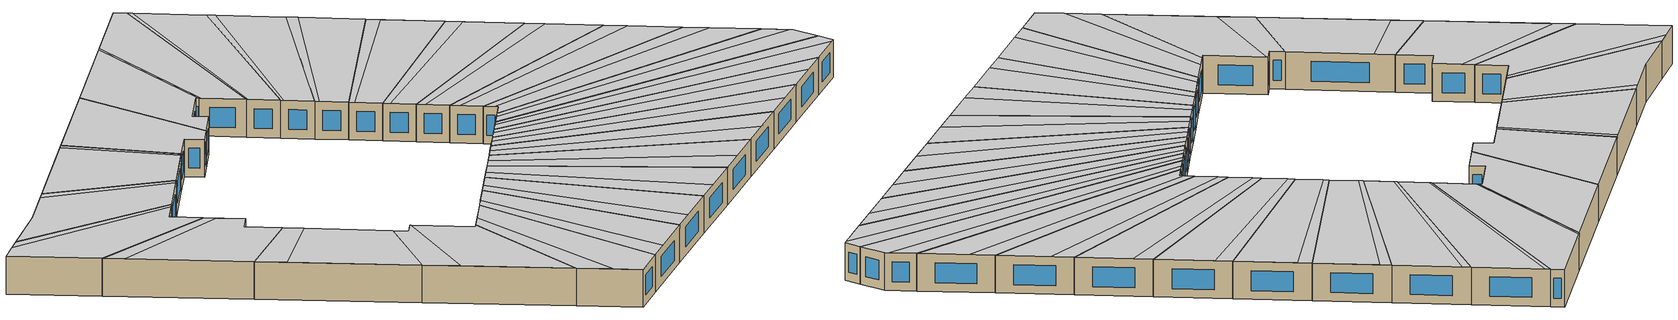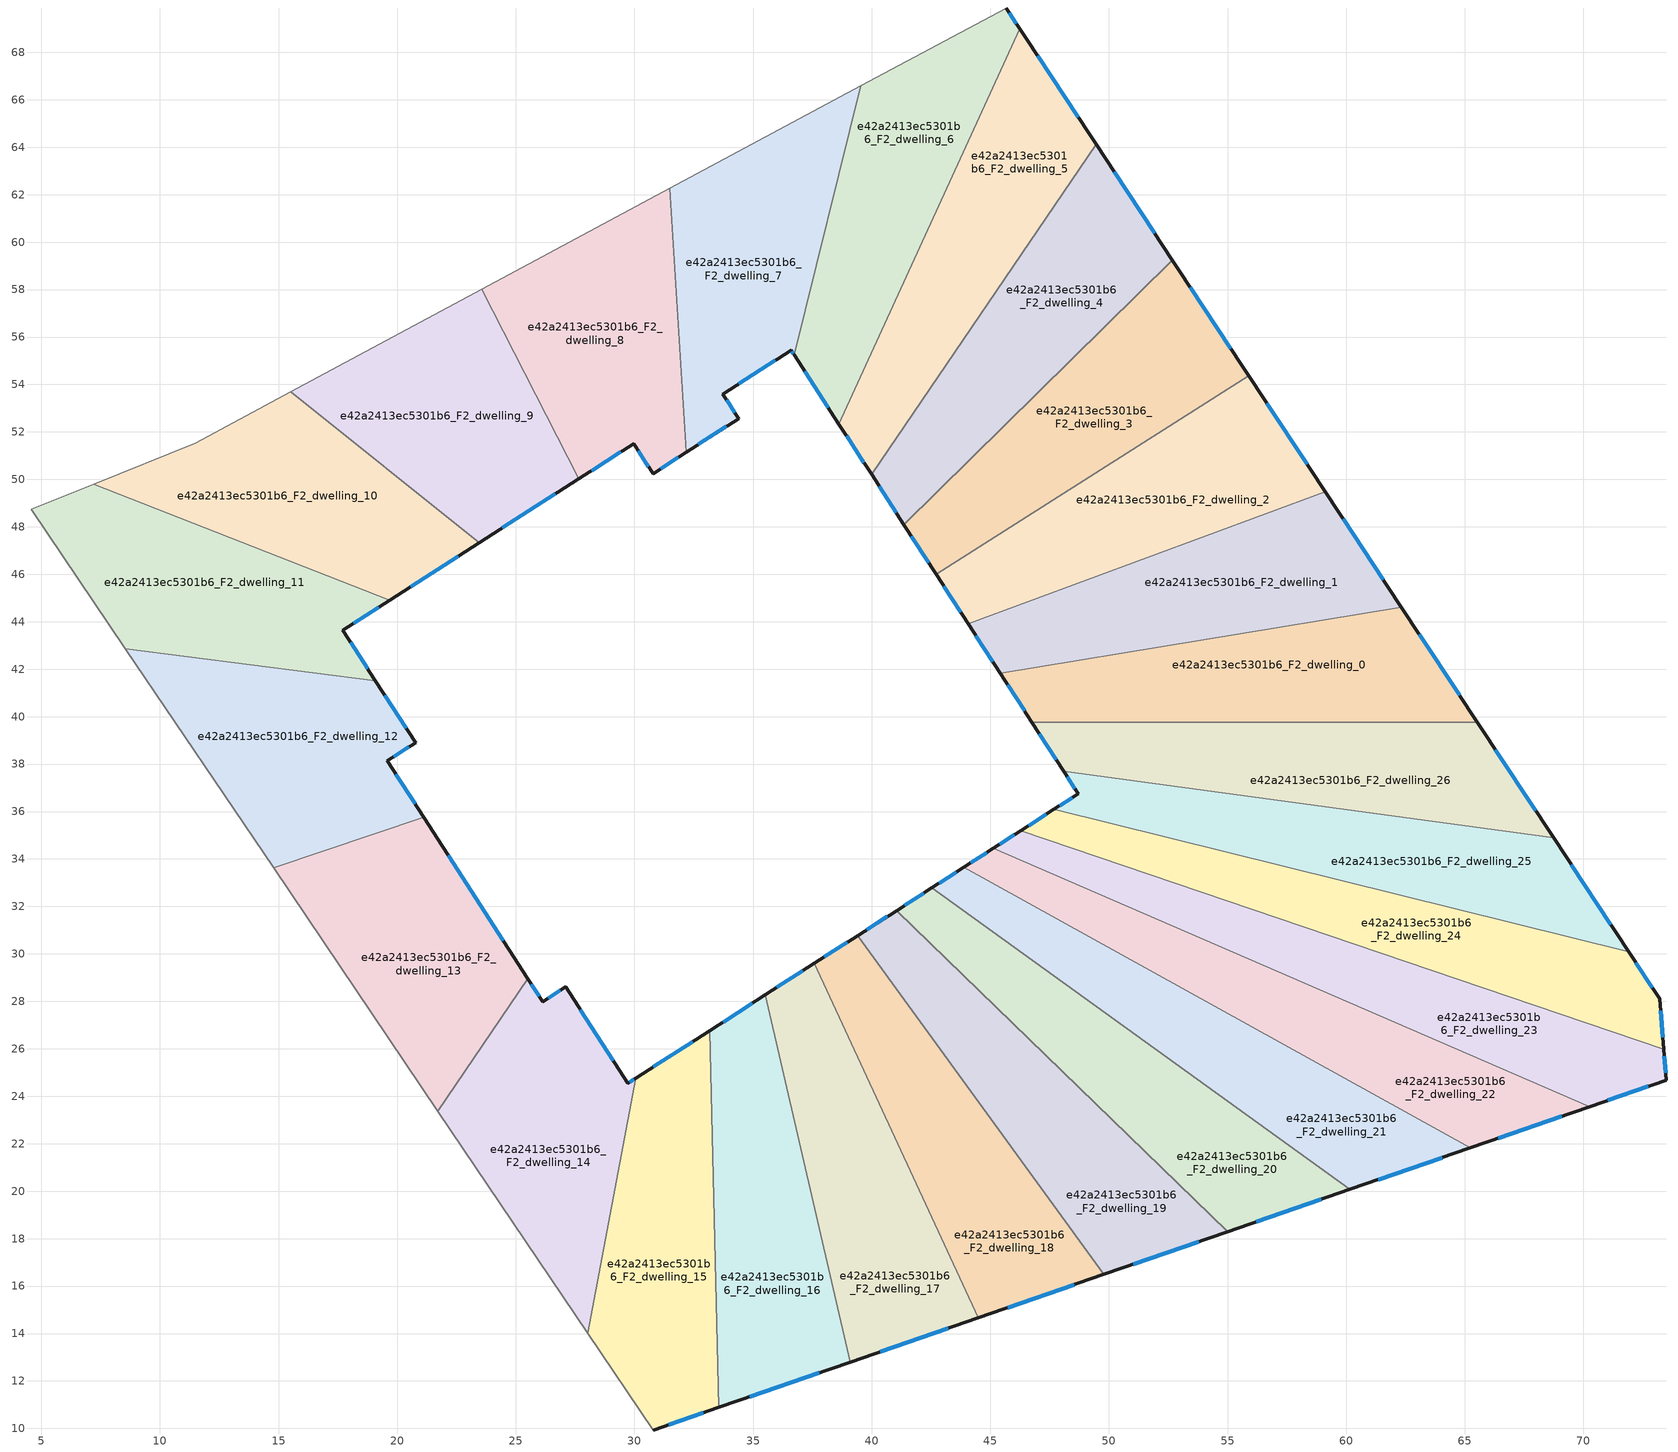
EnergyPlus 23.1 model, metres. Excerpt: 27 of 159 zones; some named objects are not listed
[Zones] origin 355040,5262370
e42a2413ec5301b6_F2_dwelling_0
 floor to e42a2413ec5301b6_F1_dwelling_0 (EU_floor_Construction): 62.32,44.62 65.53,39.75 46.76,39.75 45.41,41.82 z6
 wall outside (EU_wall_Construction): 45.41,41.82 46.76,39.75 / 65.53,39.75 62.32,44.62 z6:9
 wall to e42a2413ec5301b6_F2_dwelling_1 (EU_wall_Construction): 62.32,44.62 45.41,41.82 z6:9
 wall to e42a2413ec5301b6_F2_dwelling_26 (EU_wall_Construction): 46.76,39.75 65.53,39.75 z6:9
 window (EU_Window_Construction): 45.73,41.34 46.44,40.24 / 64.78,40.9 63.07,43.48 z6.7:8.3
 ceiling to e42a2413ec5301b6_F3_dwelling_19 (EU_floor_Construction): 65.53,39.75 63.16,43.34 45.77,41.28 46.76,39.75 z9
 ceiling to e42a2413ec5301b6_F3_dwelling_20 (EU_floor_Construction): 63.16,43.34 62.32,44.62 45.42,41.82 45.77,41.28 z9
e42a2413ec5301b6_F2_dwelling_1
 floor to e42a2413ec5301b6_F1_dwelling_1 (EU_floor_Construction): 59.11,49.49 62.32,44.62 45.41,41.82 44.07,43.91 z6
 wall outside (EU_wall_Construction): 44.07,43.91 45.41,41.82 / 62.32,44.62 59.11,49.49 z6:9
 wall to e42a2413ec5301b6_F2_dwelling_2 (EU_wall_Construction): 59.11,49.49 44.07,43.91 z6:9
 window (EU_Window_Construction): 44.38,43.42 45.1,42.31 / 61.57,45.76 59.86,48.34 z6.7:8.3
 ceiling to e42a2413ec5301b6_F3_dwelling_20 (EU_floor_Construction): 62.32,44.62 59.83,48.4 44.37,43.44 45.42,41.82 z9
 ceiling to e42a2413ec5301b6_F3_dwelling_21 (EU_floor_Construction): 59.83,48.4 59.11,49.49 44.07,43.91 44.37,43.44 z9
e42a2413ec5301b6_F2_dwelling_10
 floor to e42a2413ec5301b6_F1_dwelling_10 (EU_floor_Construction): 23.45,47.32 19.69,44.91 7.2,49.79 11.48,51.52 15.52,53.69 z6
 wall outside (EU_wall_Construction): 19.69,44.91 23.45,47.32 z6:9
 wall to e42a2413ec5301b6_F2_dwelling_11 (EU_wall_Construction): 7.2,49.79 19.69,44.91 z6:9
 wall adiabatic (EU_wall_Construction): 15.52,53.69 11.48,51.52 7.2,49.79 z6:9
 wall to e42a2413ec5301b6_F2_dwelling_9 (EU_wall_Construction): 23.45,47.32 15.52,53.69 z6:9
 window (EU_Window_Construction): 20.57,45.48 22.57,46.76 z6.7:8.3
 ceiling to e42a2413ec5301b6_F3_dwelling_3 (EU_floor_Construction): 23.11,47.11 14.85,53.33 11.48,51.52 7.2,49.79 19.69,44.91 z9
 ceiling to e42a2413ec5301b6_F3_dwelling_2 (EU_floor_Construction): 23.45,47.32 15.52,53.69 14.85,53.33 23.11,47.11 z9
e42a2413ec5301b6_F2_dwelling_11
 floor to e42a2413ec5301b6_F1_dwelling_11 (EU_floor_Construction): 19.69,44.91 17.71,43.64 19.08,41.52 8.54,42.87 4.58,48.74 7.2,49.79 z6
 wall outside (EU_wall_Construction): 19.08,41.52 17.71,43.64 19.69,44.91 z6:9
 wall to e42a2413ec5301b6_F2_dwelling_12 (EU_wall_Construction): 8.54,42.87 19.08,41.52 z6:9
 wall adiabatic (EU_wall_Construction): 7.2,49.79 4.58,48.74 8.54,42.87 z6:9
 window (EU_Window_Construction): 18.18,43.94 19.22,44.61 / 18.76,42.02 18.03,43.14 z6.7:8.3
 ceiling to e42a2413ec5301b6_F3_dwelling_4 (EU_floor_Construction): 19.08,41.52 17.71,43.64 19.28,44.64 6.14,49.37 4.58,48.74 8.54,42.87 z9
 ceiling to e42a2413ec5301b6_F3_dwelling_3 (EU_floor_Construction): 19.69,44.91 7.2,49.79 6.14,49.37 19.28,44.64 z9
e42a2413ec5301b6_F2_dwelling_12
 floor to e42a2413ec5301b6_F1_dwelling_12 (EU_floor_Construction): 19.08,41.52 20.77,38.9 19.58,38.13 21.11,35.77 14.79,33.63 8.54,42.87 z6
 wall outside (EU_wall_Construction): 21.11,35.77 19.58,38.13 20.77,38.9 19.08,41.52 z6:9
 wall to e42a2413ec5301b6_F2_dwelling_13 (EU_wall_Construction): 14.79,33.63 21.11,35.77 z6:9
 wall adiabatic (EU_wall_Construction): 8.54,42.87 14.79,33.63 z6:9
 window (EU_Window_Construction): 20.38,39.52 19.48,40.9 / 19.86,38.31 20.49,38.72 / 20.75,36.32 19.94,37.58 z6.7:8.3
 ceiling to e42a2413ec5301b6_F3_dwelling_5 (EU_floor_Construction): 21.11,35.77 19.58,38.13 20.77,38.9 19.59,40.73 9.48,41.48 14.79,33.63 z9
 ceiling to e42a2413ec5301b6_F3_dwelling_4 (EU_floor_Construction): 19.59,40.73 19.08,41.52 8.54,42.87 9.48,41.48 z9
e42a2413ec5301b6_F2_dwelling_13
 floor to e42a2413ec5301b6_F1_dwelling_13 (EU_floor_Construction): 21.11,35.77 25.51,28.96 21.71,23.38 14.79,33.63 z6
 wall outside (EU_wall_Construction): 25.51,28.96 21.11,35.77 z6:9
 wall to e42a2413ec5301b6_F2_dwelling_14 (EU_wall_Construction): 21.71,23.38 25.51,28.96 z6:9
 wall adiabatic (EU_wall_Construction): 14.79,33.63 21.71,23.38 z6:9
 window (EU_Window_Construction): 24.48,30.56 22.14,34.17 z6.7:8.3
 ceiling to e42a2413ec5301b6_F3_dwelling_6 (EU_floor_Construction): 21.71,23.38 25.51,28.96 21.97,34.44 16.15,31.6 z9
 ceiling to e42a2413ec5301b6_F3_dwelling_5 (EU_floor_Construction): 21.97,34.44 21.11,35.77 14.79,33.63 16.15,31.6 z9
e42a2413ec5301b6_F2_dwelling_14
 floor to e42a2413ec5301b6_F1_dwelling_14 (EU_floor_Construction): 27.1,28.61 29.72,24.55 30.05,24.76 28.03,14.01 21.71,23.38 25.51,28.96 26.14,27.99 z6
 wall outside (EU_wall_Construction): 30.05,24.76 29.72,24.55 27.1,28.61 26.14,27.99 25.51,28.96 z6:9
 wall to e42a2413ec5301b6_F2_dwelling_15 (EU_wall_Construction): 28.03,14.01 30.05,24.76 z6:9
 wall adiabatic (EU_wall_Construction): 21.71,23.38 28.03,14.01 z6:9
 window (EU_Window_Construction): 25.99,28.21 25.66,28.73 / 26.88,28.46 26.37,28.13 / 29.11,25.5 27.72,27.65 / 29.98,24.71 29.8,24.6 z6.7:8.3
 ceiling to e42a2413ec5301b6_F3_dwelling_7 (EU_floor_Construction): 28.03,14.01 30.05,24.76 29.72,24.55 27.16,28.52 23.32,20.99 z9
 ceiling to e42a2413ec5301b6_F3_dwelling_6 (EU_floor_Construction): 23.32,20.99 27.16,28.52 27.1,28.61 26.14,27.99 25.51,28.96 21.71,23.38 z9
e42a2413ec5301b6_F2_dwelling_15
 floor to e42a2413ec5301b6_F1_dwelling_15 (EU_floor_Construction): 33.18,26.77 33.56,10.89 30.79,9.93 28.03,14.01 30.05,24.76 z6
 wall outside (EU_wall_Construction): 33.18,26.77 30.05,24.76 / 30.79,9.93 33.56,10.89 z6:9
 wall to e42a2413ec5301b6_F2_dwelling_16 (EU_wall_Construction): 33.56,10.89 33.18,26.77 z6:9
 wall adiabatic (EU_wall_Construction): 28.03,14.01 30.79,9.93 z6:9
 window (EU_Window_Construction): 32.45,26.3 30.79,25.23 / 31.44,10.16 32.91,10.67 z6.7:8.3
 ceiling to e42a2413ec5301b6_F3_dwelling_8 (EU_floor_Construction): 33.56,10.89 33.18,26.77 31.2,25.5 29.58,11.72 30.79,9.93 z9
 ceiling to e42a2413ec5301b6_F3_dwelling_7 (EU_floor_Construction): 29.58,11.72 31.2,25.5 30.05,24.76 28.03,14.01 z9
e42a2413ec5301b6_F2_dwelling_16
 floor to e42a2413ec5301b6_F1_dwelling_16 (EU_floor_Construction): 35.52,28.27 39.09,12.8 33.56,10.89 33.18,26.77 z6
 wall outside (EU_wall_Construction): 35.52,28.27 33.18,26.77 / 33.56,10.89 39.09,12.8 z6:9
 wall to e42a2413ec5301b6_F2_dwelling_17 (EU_wall_Construction): 39.09,12.8 35.52,28.27 z6:9
 window (EU_Window_Construction): 34.97,27.92 33.73,27.12 / 34.86,11.34 37.79,12.35 z6.7:8.3
 ceiling to e42a2413ec5301b6_F3_dwelling_9 (EU_floor_Construction): 39.09,12.8 35.52,28.27 33.95,27.27 35.31,11.5 z9
 ceiling to e42a2413ec5301b6_F3_dwelling_8 (EU_floor_Construction): 35.31,11.5 33.95,27.27 33.18,26.77 33.56,10.89 z9
e42a2413ec5301b6_F2_dwelling_17
 floor to e42a2413ec5301b6_F1_dwelling_17 (EU_floor_Construction): 37.58,29.6 44.49,14.67 39.09,12.8 35.52,28.27 z6
 wall outside (EU_wall_Construction): 37.58,29.6 35.52,28.27 / 39.09,12.8 44.49,14.67 z6:9
 wall to e42a2413ec5301b6_F2_dwelling_18 (EU_wall_Construction): 44.49,14.67 37.58,29.6 z6:9
 window (EU_Window_Construction): 37.09,29.29 36,28.58 / 40.36,13.24 43.22,14.23 z6.7:8.3
 ceiling to e42a2413ec5301b6_F3_dwelling_10 (EU_floor_Construction): 44.49,14.67 37.58,29.6 36.28,28.76 41.01,13.46 z9
 ceiling to e42a2413ec5301b6_F3_dwelling_9 (EU_floor_Construction): 41.01,13.46 36.28,28.76 35.52,28.27 39.09,12.8 z9
e42a2413ec5301b6_F2_dwelling_18
 floor to e42a2413ec5301b6_F1_dwelling_18 (EU_floor_Construction): 39.41,30.77 49.79,16.5 44.49,14.67 37.58,29.6 z6
 wall outside (EU_wall_Construction): 39.41,30.77 37.58,29.6 / 44.49,14.67 49.79,16.5 z6:9
 wall to e42a2413ec5301b6_F2_dwelling_19 (EU_wall_Construction): 49.79,16.5 39.41,30.77 z6:9
 window (EU_Window_Construction): 38.98,30.5 38.01,29.87 / 45.73,15.09 48.54,16.07 z6.7:8.3
 ceiling to e42a2413ec5301b6_F3_dwelling_11 (EU_floor_Construction): 49.79,16.5 39.41,30.77 38.32,30.07 46.58,15.39 z9
 ceiling to e42a2413ec5301b6_F3_dwelling_10 (EU_floor_Construction): 46.58,15.39 38.32,30.07 37.58,29.6 44.49,14.67 z9
e42a2413ec5301b6_F2_dwelling_19
 floor to e42a2413ec5301b6_F1_dwelling_19 (EU_floor_Construction): 55,18.3 49.79,16.5 39.41,30.77 41.05,31.83 z6
 wall outside (EU_wall_Construction): 41.05,31.83 39.41,30.77 / 49.79,16.5 55,18.3 z6:9
 wall to e42a2413ec5301b6_F2_dwelling_20 (EU_wall_Construction): 55,18.3 41.05,31.83 z6:9
 window (EU_Window_Construction): 40.66,31.58 39.79,31.02 / 51.01,16.92 53.78,17.87 z6.7:8.3
 ceiling to e42a2413ec5301b6_F3_dwelling_12 (EU_floor_Construction): 55,18.3 41.05,31.83 40.14,31.24 52.04,17.27 z9
 ceiling to e42a2413ec5301b6_F3_dwelling_11 (EU_floor_Construction): 52.04,17.27 40.14,31.24 39.41,30.77 49.79,16.5 z9
e42a2413ec5301b6_F2_dwelling_2
 floor to e42a2413ec5301b6_F1_dwelling_2 (EU_floor_Construction): 55.9,54.36 59.11,49.49 44.07,43.91 42.72,46 z6
 wall outside (EU_wall_Construction): 42.72,46 44.07,43.91 / 59.11,49.49 55.9,54.36 z6:9
 wall to e42a2413ec5301b6_F2_dwelling_3 (EU_wall_Construction): 55.9,54.36 42.72,46 z6:9
 window (EU_Window_Construction): 43.03,45.5 43.75,44.4 / 58.36,50.63 56.65,53.21 z6.7:8.3
 ceiling to e42a2413ec5301b6_F3_dwelling_21 (EU_floor_Construction): 59.11,49.49 56.49,53.46 42.97,45.61 44.07,43.91 z9
 ceiling to e42a2413ec5301b6_F3_dwelling_22 (EU_floor_Construction): 56.49,53.46 55.89,54.36 42.72,46 42.97,45.61 z9
e42a2413ec5301b6_F2_dwelling_20
 floor to e42a2413ec5301b6_F1_dwelling_20 (EU_floor_Construction): 60.15,20.07 55,18.3 41.05,31.83 42.54,32.78 z6
 wall outside (EU_wall_Construction): 42.54,32.78 41.05,31.83 / 55,18.3 60.15,20.07 z6:9
 wall to e42a2413ec5301b6_F2_dwelling_21 (EU_wall_Construction): 60.15,20.07 42.54,32.78 z6:9
 window (EU_Window_Construction): 42.19,32.56 41.4,32.05 / 56.21,18.71 58.94,19.65 z6.7:8.3
 ceiling to e42a2413ec5301b6_F3_dwelling_13 (EU_floor_Construction): 60.15,20.07 42.54,32.78 41.76,32.29 57.42,19.13 z9
 ceiling to e42a2413ec5301b6_F3_dwelling_12 (EU_floor_Construction): 57.42,19.13 41.76,32.29 41.05,31.83 55,18.3 z9
e42a2413ec5301b6_F2_dwelling_21
 floor to e42a2413ec5301b6_F1_dwelling_21 (EU_floor_Construction): 65.23,21.83 60.15,20.07 42.54,32.78 43.89,33.65 z6
 wall outside (EU_wall_Construction): 43.89,33.65 42.54,32.78 / 60.15,20.07 65.23,21.83 z6:9
 wall to e42a2413ec5301b6_F2_dwelling_22 (EU_wall_Construction): 65.23,21.83 43.89,33.65 z6:9
 window (EU_Window_Construction): 43.57,33.45 42.85,32.99 / 61.34,20.48 64.04,21.41 z6.7:8.3
 ceiling to e42a2413ec5301b6_F3_dwelling_13 (EU_floor_Construction): 62.73,20.96 43.24,33.23 42.54,32.78 60.15,20.07 z9
 ceiling to e42a2413ec5301b6_F3_dwelling_14 (EU_floor_Construction): 65.23,21.83 43.89,33.65 43.24,33.23 62.73,20.96 z9
e42a2413ec5301b6_F2_dwelling_22
 floor to e42a2413ec5301b6_F1_dwelling_22 (EU_floor_Construction): 70.26,23.57 65.23,21.83 43.89,33.65 45.13,34.45 z6
 wall outside (EU_wall_Construction): 45.13,34.45 43.89,33.65 / 65.23,21.83 70.26,23.57 z6:9
 wall to e42a2413ec5301b6_F2_dwelling_23 (EU_wall_Construction): 70.26,23.57 45.13,34.45 z6:9
 window (EU_Window_Construction): 44.84,34.26 44.18,33.84 / 66.41,22.24 69.08,23.16 z6.7:8.3
 ceiling to e42a2413ec5301b6_F3_dwelling_14 (EU_floor_Construction): 67.98,22.78 44.58,34.09 43.89,33.65 65.23,21.83 z9
 ceiling to e42a2413ec5301b6_F3_dwelling_15 (EU_floor_Construction): 70.26,23.57 45.13,34.45 44.58,34.09 67.98,22.78 z9
e42a2413ec5301b6_F2_dwelling_23
 floor to e42a2413ec5301b6_F1_dwelling_23 (EU_floor_Construction): 73.38,25.99 73.48,24.68 70.26,23.57 45.13,34.45 46.29,35.2 z6
 wall outside (EU_wall_Construction): 46.29,35.2 45.13,34.45 / 70.26,23.57 73.48,24.68 73.38,25.99 z6:9
 wall to e42a2413ec5301b6_F2_dwelling_24 (EU_wall_Construction): 73.38,25.99 46.29,35.2 z6:9
 window (EU_Window_Construction): 46.02,35.02 45.4,34.62 / 73.46,24.99 73.4,25.68 / 71.02,23.83 72.73,24.42 z6.7:8.3
 ceiling to e42a2413ec5301b6_F3_dwelling_15 (EU_floor_Construction): 73.18,24.57 45.81,34.88 45.13,34.45 70.26,23.57 z9
 ceiling to e42a2413ec5301b6_F3_dwelling_16 (EU_floor_Construction): 73.48,24.68 73.38,25.99 46.29,35.19 45.81,34.88 73.18,24.57 z9
e42a2413ec5301b6_F2_dwelling_24
 floor to e42a2413ec5301b6_F1_dwelling_24 (EU_floor_Construction): 71.9,30.09 73.21,28.11 73.38,25.99 46.29,35.2 47.68,36.09 z6
 wall outside (EU_wall_Construction): 47.68,36.09 46.29,35.2 / 73.38,25.99 73.21,28.11 71.9,30.09 z6:9
 wall to e42a2413ec5301b6_F2_dwelling_25 (EU_wall_Construction): 71.9,30.09 47.68,36.09 z6:9
 window (EU_Window_Construction): 47.36,35.88 46.62,35.4 / 72.9,28.58 72.21,29.63 / 73.34,26.49 73.25,27.61 z6.7:8.3
 ceiling to e42a2413ec5301b6_F3_dwelling_16 (EU_floor_Construction): 73.38,25.99 73.21,28.11 73.05,28.36 47.1,35.72 46.29,35.19 z9
 ceiling to e42a2413ec5301b6_F3_dwelling_17 (EU_floor_Construction): 73.05,28.36 71.9,30.1 47.68,36.09 47.1,35.72 z9
e42a2413ec5301b6_F2_dwelling_25
 floor to e42a2413ec5301b6_F1_dwelling_25 (EU_floor_Construction): 68.74,34.89 71.9,30.09 47.68,36.09 48.7,36.74 48.09,37.69 z6
 wall outside (EU_wall_Construction): 48.09,37.69 48.7,36.74 47.68,36.09 / 71.9,30.09 68.74,34.89 z6:9
 wall to e42a2413ec5301b6_F2_dwelling_26 (EU_wall_Construction): 68.74,34.89 48.09,37.69 z6:9
 window (EU_Window_Construction): 48.46,36.59 47.92,36.24 / 48.23,37.47 48.56,36.97 / 71.16,31.22 69.48,33.77 z6.7:8.3
 ceiling to e42a2413ec5301b6_F3_dwelling_17 (EU_floor_Construction): 71.9,30.1 69.82,33.25 48.54,36.99 48.7,36.74 47.68,36.09 z9
 ceiling adiabatic (EU_roof_Construction): 69.82,33.25 68.74,34.89 48.09,37.69 48.54,36.99 z9
e42a2413ec5301b6_F2_dwelling_26
 floor to e42a2413ec5301b6_F1_dwelling_26 (EU_floor_Construction): 65.53,39.75 68.74,34.89 48.09,37.69 46.76,39.75 z6
 wall outside (EU_wall_Construction): 46.76,39.75 48.09,37.69 / 68.74,34.89 65.53,39.75 z6:9
 window (EU_Window_Construction): 47.07,39.27 47.77,38.18 / 67.98,36.03 66.28,38.61 z6.7:8.3
 ceiling adiabatic (EU_roof_Construction): 68.74,34.89 66.49,38.29 47.16,39.13 48.09,37.69 z9
 ceiling to e42a2413ec5301b6_F3_dwelling_19 (EU_floor_Construction): 66.49,38.29 65.53,39.75 46.76,39.75 47.16,39.13 z9
e42a2413ec5301b6_F2_dwelling_3
 floor to e42a2413ec5301b6_F1_dwelling_3 (EU_floor_Construction): 52.68,59.24 55.9,54.36 42.72,46 41.36,48.1 z6
 wall outside (EU_wall_Construction): 41.36,48.1 42.72,46 / 55.9,54.36 52.68,59.24 z6:9
 wall to e42a2413ec5301b6_F2_dwelling_4 (EU_wall_Construction): 52.68,59.24 41.36,48.1 z6:9
 window (EU_Window_Construction): 41.68,47.6 42.4,46.49 / 55.14,55.5 53.43,58.09 z6.7:8.3
 ceiling to e42a2413ec5301b6_F3_dwelling_22 (EU_floor_Construction): 55.89,54.36 53.15,58.52 41.56,47.79 42.72,46 z9
 ceiling to e42a2413ec5301b6_F3_dwelling_23 (EU_floor_Construction): 53.15,58.52 52.68,59.24 41.36,48.1 41.56,47.79 z9
e42a2413ec5301b6_F2_dwelling_4
 floor to e42a2413ec5301b6_F1_dwelling_4 (EU_floor_Construction): 49.46,64.12 52.68,59.24 41.36,48.1 39.99,50.21 z6
 wall outside (EU_wall_Construction): 39.99,50.21 41.36,48.1 / 52.68,59.24 49.46,64.12 z6:9
 wall to e42a2413ec5301b6_F2_dwelling_5 (EU_wall_Construction): 49.46,64.12 39.99,50.21 z6:9
 window (EU_Window_Construction): 40.31,49.71 41.04,48.59 / 51.92,60.38 50.21,62.97 z6.7:8.3
 ceiling to e42a2413ec5301b6_F3_dwelling_23 (EU_floor_Construction): 52.68,59.24 49.81,63.59 40.14,49.98 41.36,48.1 z9
 ceiling to e42a2413ec5301b6_F3_dwelling_24 (EU_floor_Construction): 40.14,49.98 49.81,63.59 49.46,64.12 39.99,50.21 z9
e42a2413ec5301b6_F2_dwelling_5
 floor to e42a2413ec5301b6_F1_dwelling_5 (EU_floor_Construction): 46.23,69 49.46,64.12 39.99,50.21 38.62,52.33 z6
 wall outside (EU_wall_Construction): 38.62,52.33 39.99,50.21 / 49.46,64.12 46.23,69 z6:9
 wall to e42a2413ec5301b6_F2_dwelling_6 (EU_wall_Construction): 46.23,69 38.62,52.33 z6:9
 window (EU_Window_Construction): 38.94,51.83 39.67,50.71 / 48.7,65.26 46.99,67.85 z6.7:8.3
 ceiling to e42a2413ec5301b6_F3_dwelling_24 (EU_floor_Construction): 39.99,50.21 49.46,64.12 46.46,68.66 38.72,52.18 z9
 ceiling to e42a2413ec5301b6_F3_dwelling_25 (EU_floor_Construction): 38.72,52.18 46.46,68.66 46.23,69 38.62,52.33 z9
e42a2413ec5301b6_F2_dwelling_6
 floor to e42a2413ec5301b6_F1_dwelling_6 (EU_floor_Construction): 45.66,69.87 46.23,69 38.62,52.33 36.73,55.25 39.54,66.58 z6
 wall outside (EU_wall_Construction): 36.73,55.25 38.62,52.33 / 46.23,69 45.66,69.87 z6:9
 wall to e42a2413ec5301b6_F2_dwelling_7 (EU_wall_Construction): 39.54,66.58 36.73,55.25 z6:9
 wall adiabatic (EU_wall_Construction): 45.66,69.87 39.54,66.58 z6:9
 window (EU_Window_Construction): 37.17,54.57 38.18,53.02 / 46.1,69.2 45.8,69.66 z6.7:8.3
 ceiling to e42a2413ec5301b6_F3_dwelling_25 (EU_floor_Construction): 38.62,52.33 46.23,69 45.66,69.87 39.8,66.72 36.82,55.11 z9
 ceiling to e42a2413ec5301b6_F3_dwelling_0 (EU_floor_Construction): 36.82,55.11 39.8,66.72 39.54,66.58 36.73,55.25 z9
e42a2413ec5301b6_F2_dwelling_7
 floor to e42a2413ec5301b6_F1_dwelling_7 (EU_floor_Construction): 39.54,66.58 36.73,55.25 36.6,55.45 33.72,53.59 34.39,52.57 32.17,51.14 31.49,62.26 z6
 wall outside (EU_wall_Construction): 32.17,51.14 34.39,52.57 33.72,53.59 36.6,55.45 36.73,55.25 z6:9
 wall to e42a2413ec5301b6_F2_dwelling_8 (EU_wall_Construction): 31.49,62.26 32.17,51.14 z6:9
 wall adiabatic (EU_wall_Construction): 39.54,66.58 31.49,62.26 z6:9
 window (EU_Window_Construction): 36.63,55.4 36.7,55.3 / 34.4,54.03 35.93,55.01 / 34.23,52.81 33.88,53.35 / 32.7,51.47 33.87,52.23 z6.7:8.3
 ceiling to e42a2413ec5301b6_F3_dwelling_0 (EU_floor_Construction): 36.73,55.25 39.54,66.58 31.49,62.26 32.17,51.14 34.39,52.57 33.72,53.59 36.6,55.45 z9
e42a2413ec5301b6_F2_dwelling_8
 floor to e42a2413ec5301b6_F1_dwelling_8 (EU_floor_Construction): 31.49,62.26 32.17,51.14 30.78,50.24 29.96,51.51 27.65,50.02 23.57,58.01 z6
 wall outside (EU_wall_Construction): 27.65,50.02 29.96,51.51 30.78,50.24 32.17,51.14 z6:9
 wall to e42a2413ec5301b6_F2_dwelling_9 (EU_wall_Construction): 23.57,58.01 27.65,50.02 z6:9
 wall adiabatic (EU_wall_Construction): 31.49,62.26 23.57,58.01 z6:9
 window (EU_Window_Construction): 31.11,50.45 31.85,50.93 / 30.16,51.21 30.59,50.54 / 28.19,50.37 29.42,51.16 z6.7:8.3
 ceiling to e42a2413ec5301b6_F3_dwelling_1 (EU_floor_Construction): 32.15,51.12 31.44,62.23 23.57,58.01 27.64,50.02 29.96,51.51 30.78,50.24 z9
 ceiling to e42a2413ec5301b6_F3_dwelling_0 (EU_floor_Construction): 32.17,51.14 31.49,62.26 31.44,62.23 32.15,51.12 z9
e42a2413ec5301b6_F2_dwelling_9
 floor to e42a2413ec5301b6_F1_dwelling_9 (EU_floor_Construction): 23.57,58.01 27.65,50.02 23.45,47.32 15.52,53.69 z6
 wall outside (EU_wall_Construction): 23.45,47.32 27.65,50.02 z6:9
 wall adiabatic (EU_wall_Construction): 23.57,58.01 15.52,53.69 z6:9
 window (EU_Window_Construction): 24.43,47.96 26.66,49.39 z6.7:8.3
 ceiling to e42a2413ec5301b6_F3_dwelling_2 (EU_floor_Construction): 27.45,49.89 23.2,57.81 15.52,53.69 23.45,47.32 z9
 ceiling to e42a2413ec5301b6_F3_dwelling_1 (EU_floor_Construction): 27.64,50.02 23.57,58.01 23.2,57.81 27.45,49.89 z9
[Building]
EU S2 Campaign: North Axis=0; Terrain=City; Solar Distribution=FullExterior
[Site:Location]
Budapest.Ferenc.Liszt.Intl.AP: Latitude=47.437; Longitude=19.256; Time Zone=1; Elevation=185
[SizingPeriod:WeatherFileDays]
AnnualSizingPeriod: Begin Month=1; Begin Day of Month=1; End Month=12; End Day of Month=31; Day of Week for Start Day=Monday; Use Weather File Daylight Saving Period=No; Use Weather File Rain and Snow Indicators=No
[MATERIAL]
EU_InternalMass_Material: Roughness=MediumRough; Thickness=0.1; Conductivity=1; Density=1800; Specific Heat=900; Thermal Absorptance=0.9; Solar Absorptance=0.7; Visible Absorptance=0.7
[MATERIAL:NOMASS] Roughness=MediumRough; Thermal Absorptance=0.9; Solar Absorptance=0.7; Visible Absorptance=0.7
Name | Thermal Resistance
EU_wall_NoMass | 0.832559
EU_roof_NoMass | 1.39638
EU_floor_NoMass | 0.872794
[WINDOWMATERIAL:SIMPLEGLAZINGSYSTEM]
EU_Window_SimpleGlazing: UFactor=2.79869; Solar Heat Gain Coefficient=0.75; Visible Transmittance=0.75
[CONSTRUCTION]
EU_wall_Construction: EU_wall_NoMass
EU_roof_Construction: EU_roof_NoMass
EU_floor_Construction: EU_floor_NoMass
EU_Window_Construction: EU_Window_SimpleGlazing
EU_InternalMass_Construction: EU_InternalMass_Material
[ZONE] Type=1; Multiplier=1; Ceiling Height=autocalculate; Floor Area=autocalculate; Part of Total Floor Area=Yes
Name | Volume
e42a2413ec5301b6_F2_dwelling_0 | 195.145
e42a2413ec5301b6_F2_dwelling_1 | 195.135
e42a2413ec5301b6_F2_dwelling_10; e42a2413ec5301b6_F2_dwelling_14 | 195.14
e42a2413ec5301b6_F2_dwelling_11 | 195.143
e42a2413ec5301b6_F2_dwelling_12 | 195.129
e42a2413ec5301b6_F2_dwelling_13 | 195.154
e42a2413ec5301b6_F2_dwelling_15 | 195.146
e42a2413ec5301b6_F2_dwelling_16 | 195.093
e42a2413ec5301b6_F2_dwelling_17 | 195.149
e42a2413ec5301b6_F2_dwelling_18 | 195.151
e42a2413ec5301b6_F2_dwelling_19 | 195.108
e42a2413ec5301b6_F2_dwelling_2 | 195.16
e42a2413ec5301b6_F2_dwelling_20 | 195.13
e42a2413ec5301b6_F2_dwelling_21 | 195.134
e42a2413ec5301b6_F2_dwelling_22 | 195.142
e42a2413ec5301b6_F2_dwelling_23 | 195.141
e42a2413ec5301b6_F2_dwelling_24 | 195.118
e42a2413ec5301b6_F2_dwelling_25 | 195.148
e42a2413ec5301b6_F2_dwelling_26 | 195.107
e42a2413ec5301b6_F2_dwelling_3 | 195.139
e42a2413ec5301b6_F2_dwelling_4 | 195.111
e42a2413ec5301b6_F2_dwelling_5 | 195.117
e42a2413ec5301b6_F2_dwelling_6 | 195.124
e42a2413ec5301b6_F2_dwelling_7 | 195.166
e42a2413ec5301b6_F2_dwelling_8 | 195.167
e42a2413ec5301b6_F2_dwelling_9 | 195.097
[INTERNALMASS] Construction=EU_InternalMass_Construction
Name | Zone or ZoneList | Surface Area
e42a2413ec5301b6_F2_dwelling_0_EU_InternalMass | e42a2413ec5301b6_F2_dwelling_0 | 65.0483
e42a2413ec5301b6_F2_dwelling_1_EU_InternalMass | e42a2413ec5301b6_F2_dwelling_1 | 65.045
e42a2413ec5301b6_F2_dwelling_2_EU_InternalMass | e42a2413ec5301b6_F2_dwelling_2 | 65.0533
e42a2413ec5301b6_F2_dwelling_3_EU_InternalMass | e42a2413ec5301b6_F2_dwelling_3 | 65.0464
e42a2413ec5301b6_F2_dwelling_4_EU_InternalMass | e42a2413ec5301b6_F2_dwelling_4 | 65.0371
e42a2413ec5301b6_F2_dwelling_5_EU_InternalMass | e42a2413ec5301b6_F2_dwelling_5 | 65.039
e42a2413ec5301b6_F2_dwelling_6_EU_InternalMass | e42a2413ec5301b6_F2_dwelling_6 | 65.0413
e42a2413ec5301b6_F2_dwelling_7_EU_InternalMass | e42a2413ec5301b6_F2_dwelling_7 | 65.0552
e42a2413ec5301b6_F2_dwelling_8_EU_InternalMass | e42a2413ec5301b6_F2_dwelling_8 | 65.0557
e42a2413ec5301b6_F2_dwelling_9_EU_InternalMass | e42a2413ec5301b6_F2_dwelling_9 | 65.0325
e42a2413ec5301b6_F2_dwelling_10_EU_InternalMass | e42a2413ec5301b6_F2_dwelling_10 | 65.0463
e42a2413ec5301b6_F2_dwelling_11_EU_InternalMass | e42a2413ec5301b6_F2_dwelling_11 | 65.0477
e42a2413ec5301b6_F2_dwelling_12_EU_InternalMass | e42a2413ec5301b6_F2_dwelling_12 | 65.0429
e42a2413ec5301b6_F2_dwelling_13_EU_InternalMass | e42a2413ec5301b6_F2_dwelling_13 | 65.0512
e42a2413ec5301b6_F2_dwelling_14_EU_InternalMass | e42a2413ec5301b6_F2_dwelling_14 | 65.0467
e42a2413ec5301b6_F2_dwelling_15_EU_InternalMass | e42a2413ec5301b6_F2_dwelling_15 | 65.0486
e42a2413ec5301b6_F2_dwelling_16_EU_InternalMass | e42a2413ec5301b6_F2_dwelling_16 | 65.0311
e42a2413ec5301b6_F2_dwelling_17_EU_InternalMass | e42a2413ec5301b6_F2_dwelling_17 | 65.0498
e42a2413ec5301b6_F2_dwelling_18_EU_InternalMass | e42a2413ec5301b6_F2_dwelling_18 | 65.0501
e42a2413ec5301b6_F2_dwelling_19_EU_InternalMass | e42a2413ec5301b6_F2_dwelling_19 | 65.036
e42a2413ec5301b6_F2_dwelling_20_EU_InternalMass | e42a2413ec5301b6_F2_dwelling_20 | 65.0434
e42a2413ec5301b6_F2_dwelling_21_EU_InternalMass | e42a2413ec5301b6_F2_dwelling_21 | 65.0445
e42a2413ec5301b6_F2_dwelling_22_EU_InternalMass | e42a2413ec5301b6_F2_dwelling_22 | 65.0474
e42a2413ec5301b6_F2_dwelling_23_EU_InternalMass | e42a2413ec5301b6_F2_dwelling_23 | 65.0473
e42a2413ec5301b6_F2_dwelling_24_EU_InternalMass | e42a2413ec5301b6_F2_dwelling_24 | 65.0396
e42a2413ec5301b6_F2_dwelling_25_EU_InternalMass | e42a2413ec5301b6_F2_dwelling_25 | 65.0491
e42a2413ec5301b6_F2_dwelling_26_EU_InternalMass | e42a2413ec5301b6_F2_dwelling_26 | 65.0355
[OTHEREQUIPMENT] Fuel Type=Electricity; Design Level Calculation Method=Watts/Area; Power per Zone Floor Area=1; Fraction Latent=0; Fraction Radiant=0; Fraction Lost=0; Carbon Dioxide Generation Rate=0; EndUse Subcategory=EU_Step8_InternalGains
Name | Zone or ZoneList or Space or SpaceList | Schedule
EU_Step8_InternalGain_e42a2413ec5301b6_F2_dwelling_0_f000 | e42a2413ec5301b6_F2_dwelling_0 | EU_Step8_GainSchedule_e42a2413ec5301b6_F2_dwelling_0_f000
EU_Step8_InternalGain_e42a2413ec5301b6_F2_dwelling_1_f000 | e42a2413ec5301b6_F2_dwelling_1 | EU_Step8_GainSchedule_e42a2413ec5301b6_F2_dwelling_1_f000
EU_Step8_InternalGain_e42a2413ec5301b6_F2_dwelling_2_f000 | e42a2413ec5301b6_F2_dwelling_2 | EU_Step8_GainSchedule_e42a2413ec5301b6_F2_dwelling_2_f000
EU_Step8_InternalGain_e42a2413ec5301b6_F2_dwelling_3_f000 | e42a2413ec5301b6_F2_dwelling_3 | EU_Step8_GainSchedule_e42a2413ec5301b6_F2_dwelling_3_f000
EU_Step8_InternalGain_e42a2413ec5301b6_F2_dwelling_4_f000 | e42a2413ec5301b6_F2_dwelling_4 | EU_Step8_GainSchedule_e42a2413ec5301b6_F2_dwelling_4_f000
EU_Step8_InternalGain_e42a2413ec5301b6_F2_dwelling_5_f000 | e42a2413ec5301b6_F2_dwelling_5 | EU_Step8_GainSchedule_e42a2413ec5301b6_F2_dwelling_5_f000
EU_Step8_InternalGain_e42a2413ec5301b6_F2_dwelling_6_f000 | e42a2413ec5301b6_F2_dwelling_6 | EU_Step8_GainSchedule_e42a2413ec5301b6_F2_dwelling_6_f000
EU_Step8_InternalGain_e42a2413ec5301b6_F2_dwelling_7_f000 | e42a2413ec5301b6_F2_dwelling_7 | EU_Step8_GainSchedule_e42a2413ec5301b6_F2_dwelling_7_f000
EU_Step8_InternalGain_e42a2413ec5301b6_F2_dwelling_8_f000 | e42a2413ec5301b6_F2_dwelling_8 | EU_Step8_GainSchedule_e42a2413ec5301b6_F2_dwelling_8_f000
EU_Step8_InternalGain_e42a2413ec5301b6_F2_dwelling_9_f000 | e42a2413ec5301b6_F2_dwelling_9 | EU_Step8_GainSchedule_e42a2413ec5301b6_F2_dwelling_9_f000
EU_Step8_InternalGain_e42a2413ec5301b6_F2_dwelling_10_f000 | e42a2413ec5301b6_F2_dwelling_10 | EU_Step8_GainSchedule_e42a2413ec5301b6_F2_dwelling_10_f000
EU_Step8_InternalGain_e42a2413ec5301b6_F2_dwelling_11_f000 | e42a2413ec5301b6_F2_dwelling_11 | EU_Step8_GainSchedule_e42a2413ec5301b6_F2_dwelling_11_f000
EU_Step8_InternalGain_e42a2413ec5301b6_F2_dwelling_12_f000 | e42a2413ec5301b6_F2_dwelling_12 | EU_Step8_GainSchedule_e42a2413ec5301b6_F2_dwelling_12_f000
EU_Step8_InternalGain_e42a2413ec5301b6_F2_dwelling_13_f000 | e42a2413ec5301b6_F2_dwelling_13 | EU_Step8_GainSchedule_e42a2413ec5301b6_F2_dwelling_13_f000
EU_Step8_InternalGain_e42a2413ec5301b6_F2_dwelling_14_f000 | e42a2413ec5301b6_F2_dwelling_14 | EU_Step8_GainSchedule_e42a2413ec5301b6_F2_dwelling_14_f000
EU_Step8_InternalGain_e42a2413ec5301b6_F2_dwelling_15_f000 | e42a2413ec5301b6_F2_dwelling_15 | EU_Step8_GainSchedule_e42a2413ec5301b6_F2_dwelling_15_f000
EU_Step8_InternalGain_e42a2413ec5301b6_F2_dwelling_16_f000 | e42a2413ec5301b6_F2_dwelling_16 | EU_Step8_GainSchedule_e42a2413ec5301b6_F2_dwelling_16_f000
EU_Step8_InternalGain_e42a2413ec5301b6_F2_dwelling_17_f000 | e42a2413ec5301b6_F2_dwelling_17 | EU_Step8_GainSchedule_e42a2413ec5301b6_F2_dwelling_17_f000
EU_Step8_InternalGain_e42a2413ec5301b6_F2_dwelling_18_f000 | e42a2413ec5301b6_F2_dwelling_18 | EU_Step8_GainSchedule_e42a2413ec5301b6_F2_dwelling_18_f000
EU_Step8_InternalGain_e42a2413ec5301b6_F2_dwelling_19_f000 | e42a2413ec5301b6_F2_dwelling_19 | EU_Step8_GainSchedule_e42a2413ec5301b6_F2_dwelling_19_f000
EU_Step8_InternalGain_e42a2413ec5301b6_F2_dwelling_20_f000 | e42a2413ec5301b6_F2_dwelling_20 | EU_Step8_GainSchedule_e42a2413ec5301b6_F2_dwelling_20_f000
EU_Step8_InternalGain_e42a2413ec5301b6_F2_dwelling_21_f000 | e42a2413ec5301b6_F2_dwelling_21 | EU_Step8_GainSchedule_e42a2413ec5301b6_F2_dwelling_21_f000
EU_Step8_InternalGain_e42a2413ec5301b6_F2_dwelling_22_f000 | e42a2413ec5301b6_F2_dwelling_22 | EU_Step8_GainSchedule_e42a2413ec5301b6_F2_dwelling_22_f000
EU_Step8_InternalGain_e42a2413ec5301b6_F2_dwelling_23_f000 | e42a2413ec5301b6_F2_dwelling_23 | EU_Step8_GainSchedule_e42a2413ec5301b6_F2_dwelling_23_f000
EU_Step8_InternalGain_e42a2413ec5301b6_F2_dwelling_24_f000 | e42a2413ec5301b6_F2_dwelling_24 | EU_Step8_GainSchedule_e42a2413ec5301b6_F2_dwelling_24_f000
EU_Step8_InternalGain_e42a2413ec5301b6_F2_dwelling_25_f000 | e42a2413ec5301b6_F2_dwelling_25 | EU_Step8_GainSchedule_e42a2413ec5301b6_F2_dwelling_25_f000
EU_Step8_InternalGain_e42a2413ec5301b6_F2_dwelling_26_f000 | e42a2413ec5301b6_F2_dwelling_26 | EU_Step8_GainSchedule_e42a2413ec5301b6_F2_dwelling_26_f000
[ZONEVENTILATION:DESIGNFLOWRATE] Schedule=EU_AlwaysOn; Design Flow Rate Calculation Method=AirChanges/Hour; Air Changes per Hour=0.475469; Ventilation Type=Natural; Fan Pressure Rise=0; Fan Total Efficiency=1; Constant Term Coefficient=1; Temperature Term Coefficient=0; Velocity Term Coefficient=0; Velocity Squared Term Coefficient=0; Minimum Indoor Temperature=-100; Maximum Indoor Temperature=100; Delta Temperature=-100; Minimum Outdoor Temperature=-100; Maximum Outdoor Temperature=100; Maximum Wind Speed=40
Name | Zone or ZoneList or Space or SpaceList
EU_ConstantAir_e42a2413ec5301b6_F2_dwelling_0 | e42a2413ec5301b6_F2_dwelling_0
EU_ConstantAir_e42a2413ec5301b6_F2_dwelling_1 | e42a2413ec5301b6_F2_dwelling_1
EU_ConstantAir_e42a2413ec5301b6_F2_dwelling_2 | e42a2413ec5301b6_F2_dwelling_2
EU_ConstantAir_e42a2413ec5301b6_F2_dwelling_3 | e42a2413ec5301b6_F2_dwelling_3
EU_ConstantAir_e42a2413ec5301b6_F2_dwelling_4 | e42a2413ec5301b6_F2_dwelling_4
EU_ConstantAir_e42a2413ec5301b6_F2_dwelling_5 | e42a2413ec5301b6_F2_dwelling_5
EU_ConstantAir_e42a2413ec5301b6_F2_dwelling_6 | e42a2413ec5301b6_F2_dwelling_6
EU_ConstantAir_e42a2413ec5301b6_F2_dwelling_7 | e42a2413ec5301b6_F2_dwelling_7
EU_ConstantAir_e42a2413ec5301b6_F2_dwelling_8 | e42a2413ec5301b6_F2_dwelling_8
EU_ConstantAir_e42a2413ec5301b6_F2_dwelling_9 | e42a2413ec5301b6_F2_dwelling_9
EU_ConstantAir_e42a2413ec5301b6_F2_dwelling_10 | e42a2413ec5301b6_F2_dwelling_10
EU_ConstantAir_e42a2413ec5301b6_F2_dwelling_11 | e42a2413ec5301b6_F2_dwelling_11
EU_ConstantAir_e42a2413ec5301b6_F2_dwelling_12 | e42a2413ec5301b6_F2_dwelling_12
EU_ConstantAir_e42a2413ec5301b6_F2_dwelling_13 | e42a2413ec5301b6_F2_dwelling_13
EU_ConstantAir_e42a2413ec5301b6_F2_dwelling_14 | e42a2413ec5301b6_F2_dwelling_14
EU_ConstantAir_e42a2413ec5301b6_F2_dwelling_15 | e42a2413ec5301b6_F2_dwelling_15
EU_ConstantAir_e42a2413ec5301b6_F2_dwelling_16 | e42a2413ec5301b6_F2_dwelling_16
EU_ConstantAir_e42a2413ec5301b6_F2_dwelling_17 | e42a2413ec5301b6_F2_dwelling_17
EU_ConstantAir_e42a2413ec5301b6_F2_dwelling_18 | e42a2413ec5301b6_F2_dwelling_18
EU_ConstantAir_e42a2413ec5301b6_F2_dwelling_19 | e42a2413ec5301b6_F2_dwelling_19
EU_ConstantAir_e42a2413ec5301b6_F2_dwelling_20 | e42a2413ec5301b6_F2_dwelling_20
EU_ConstantAir_e42a2413ec5301b6_F2_dwelling_21 | e42a2413ec5301b6_F2_dwelling_21
EU_ConstantAir_e42a2413ec5301b6_F2_dwelling_22 | e42a2413ec5301b6_F2_dwelling_22
EU_ConstantAir_e42a2413ec5301b6_F2_dwelling_23 | e42a2413ec5301b6_F2_dwelling_23
EU_ConstantAir_e42a2413ec5301b6_F2_dwelling_24 | e42a2413ec5301b6_F2_dwelling_24
EU_ConstantAir_e42a2413ec5301b6_F2_dwelling_25 | e42a2413ec5301b6_F2_dwelling_25
EU_ConstantAir_e42a2413ec5301b6_F2_dwelling_26 | e42a2413ec5301b6_F2_dwelling_26
[HVACTEMPLATE:ZONE:IDEALLOADSAIRSYSTEM] System Availability Schedule=EU_AlwaysOn; Maximum Heating Supply Air Temperature=50; Minimum Cooling Supply Air Temperature=13; Maximum Heating Supply Air Humidity Ratio=0.0156; Minimum Cooling Supply Air Humidity Ratio=0.0077; Heating Limit=NoLimit; Cooling Limit=NoLimit; Heating Availability Schedule=EU_AlwaysOn; Cooling Availability Schedule=EU_CoolingOff; Dehumidification Control Type=ConstantSensibleHeatRatio; Cooling Sensible Heat Ratio=0.7; Dehumidification Setpoint=60; Humidification Control Type=None; Humidification Setpoint=30; Outdoor Air Method=None; Outdoor Air Flow Rate per Person=0.00944; Outdoor Air Flow Rate per Zone Floor Area=0; Outdoor Air Flow Rate per Zone=0; Demand Controlled Ventilation Type=None; Outdoor Air Economizer Type=NoEconomizer; Heat Recovery Type=None; Sensible Heat Recovery Effectiveness=0.7; Latent Heat Recovery Effectiveness=0.65
Name | Template Thermostat
e42a2413ec5301b6_F2_dwelling_0 | EU_HeatOnly_e42a2413ec5301b6_F2_dwelling_0
e42a2413ec5301b6_F2_dwelling_1 | EU_HeatOnly_e42a2413ec5301b6_F2_dwelling_1
e42a2413ec5301b6_F2_dwelling_2 | EU_HeatOnly_e42a2413ec5301b6_F2_dwelling_2
e42a2413ec5301b6_F2_dwelling_3 | EU_HeatOnly_e42a2413ec5301b6_F2_dwelling_3
e42a2413ec5301b6_F2_dwelling_4 | EU_HeatOnly_e42a2413ec5301b6_F2_dwelling_4
e42a2413ec5301b6_F2_dwelling_5 | EU_HeatOnly_e42a2413ec5301b6_F2_dwelling_5
e42a2413ec5301b6_F2_dwelling_6 | EU_HeatOnly_e42a2413ec5301b6_F2_dwelling_6
e42a2413ec5301b6_F2_dwelling_7 | EU_HeatOnly_e42a2413ec5301b6_F2_dwelling_7
e42a2413ec5301b6_F2_dwelling_8 | EU_HeatOnly_e42a2413ec5301b6_F2_dwelling_8
e42a2413ec5301b6_F2_dwelling_9 | EU_HeatOnly_e42a2413ec5301b6_F2_dwelling_9
e42a2413ec5301b6_F2_dwelling_10 | EU_HeatOnly_e42a2413ec5301b6_F2_dwelling_10
e42a2413ec5301b6_F2_dwelling_11 | EU_HeatOnly_e42a2413ec5301b6_F2_dwelling_11
e42a2413ec5301b6_F2_dwelling_12 | EU_HeatOnly_e42a2413ec5301b6_F2_dwelling_12
e42a2413ec5301b6_F2_dwelling_13 | EU_HeatOnly_e42a2413ec5301b6_F2_dwelling_13
e42a2413ec5301b6_F2_dwelling_14 | EU_HeatOnly_e42a2413ec5301b6_F2_dwelling_14
e42a2413ec5301b6_F2_dwelling_15 | EU_HeatOnly_e42a2413ec5301b6_F2_dwelling_15
e42a2413ec5301b6_F2_dwelling_16 | EU_HeatOnly_e42a2413ec5301b6_F2_dwelling_16
e42a2413ec5301b6_F2_dwelling_17 | EU_HeatOnly_e42a2413ec5301b6_F2_dwelling_17
e42a2413ec5301b6_F2_dwelling_18 | EU_HeatOnly_e42a2413ec5301b6_F2_dwelling_18
e42a2413ec5301b6_F2_dwelling_19 | EU_HeatOnly_e42a2413ec5301b6_F2_dwelling_19
e42a2413ec5301b6_F2_dwelling_20 | EU_HeatOnly_e42a2413ec5301b6_F2_dwelling_20
e42a2413ec5301b6_F2_dwelling_21 | EU_HeatOnly_e42a2413ec5301b6_F2_dwelling_21
e42a2413ec5301b6_F2_dwelling_22 | EU_HeatOnly_e42a2413ec5301b6_F2_dwelling_22
e42a2413ec5301b6_F2_dwelling_23 | EU_HeatOnly_e42a2413ec5301b6_F2_dwelling_23
e42a2413ec5301b6_F2_dwelling_24 | EU_HeatOnly_e42a2413ec5301b6_F2_dwelling_24
e42a2413ec5301b6_F2_dwelling_25 | EU_HeatOnly_e42a2413ec5301b6_F2_dwelling_25
e42a2413ec5301b6_F2_dwelling_26 | EU_HeatOnly_e42a2413ec5301b6_F2_dwelling_26
[SIZING:ZONE] Zone Cooling Design Supply Air Temperature Input Method=SupplyAirTemperature; Zone Cooling Design Supply Air Temperature=13; Zone Heating Design Supply Air Temperature Input Method=SupplyAirTemperature; Zone Heating Design Supply Air Temperature=50; Zone Cooling Design Supply Air Humidity Ratio=0.008; Zone Heating Design Supply Air Humidity Ratio=0.008; Cooling Design Air Flow Method=DesignDay; Cooling Design Air Flow Rate=0; Cooling Minimum Air Flow per Zone Floor Area=0.000762; Cooling Minimum Air Flow=0; Cooling Minimum Air Flow Fraction=0.2; Heating Design Air Flow Method=DesignDay; Heating Design Air Flow Rate=0; Heating Maximum Air Flow per Zone Floor Area=0.002032; Heating Maximum Air Flow=0.141576; Heating Maximum Air Flow Fraction=0.3; Account for Dedicated Outdoor Air System=No; Dedicated Outdoor Air System Control Strategy=NeutralSupplyAir; Dedicated Outdoor Air Low Setpoint Temperature for Design=autosize; Dedicated Outdoor Air High Setpoint Temperature for Design=autosize; Zone Load Sizing Method=Sensible Load Only No Latent Load; Zone Latent Cooling Design Supply Air Humidity Ratio Input Method=HumidityRatioDifference; Zone Cooling Design Supply Air Humidity Ratio Difference=0.005; Zone Latent Heating Design Supply Air Humidity Ratio Input Method=HumidityRatioDifference; Zone Humidification Design Supply Air Humidity Ratio Difference=0.005
e42a2413ec5301b6_F2_dwelling_0; e42a2413ec5301b6_F2_dwelling_1; e42a2413ec5301b6_F2_dwelling_2; e42a2413ec5301b6_F2_dwelling_3; e42a2413ec5301b6_F2_dwelling_4; e42a2413ec5301b6_F2_dwelling_5; e42a2413ec5301b6_F2_dwelling_6; e42a2413ec5301b6_F2_dwelling_7; e42a2413ec5301b6_F2_dwelling_8; e42a2413ec5301b6_F2_dwelling_9; e42a2413ec5301b6_F2_dwelling_10; e42a2413ec5301b6_F2_dwelling_11; e42a2413ec5301b6_F2_dwelling_12; e42a2413ec5301b6_F2_dwelling_13; e42a2413ec5301b6_F2_dwelling_14; e42a2413ec5301b6_F2_dwelling_15; e42a2413ec5301b6_F2_dwelling_16; e42a2413ec5301b6_F2_dwelling_17; e42a2413ec5301b6_F2_dwelling_18; e42a2413ec5301b6_F2_dwelling_19; e42a2413ec5301b6_F2_dwelling_20; e42a2413ec5301b6_F2_dwelling_21; e42a2413ec5301b6_F2_dwelling_22; e42a2413ec5301b6_F2_dwelling_23; e42a2413ec5301b6_F2_dwelling_24; e42a2413ec5301b6_F2_dwelling_25; e42a2413ec5301b6_F2_dwelling_26
[SCHEDULE:CONSTANT]
Name | Hourly Value
EU_AlwaysOn | 1
EU_CoolingOff | 0
[SCHEDULE:FILE] Column Number=1; Rows to Skip at Top=0; Number of Hours of Data=8760; Column Separator=Comma; Interpolate to Timestep=No; Minutes per Item=60; Adjust Schedule for Daylight Savings=Yes
Name | File
EU_Step8_GainSchedule_e42a2413ec5301b6_F2_dwelling_0_f000 | ../../schedules/e42a2413ec5301b6/e42a2413ec5301b6_F2_dwelling_0_f000_gain.csv
EU_Step8_GainSchedule_e42a2413ec5301b6_F2_dwelling_1_f000 | ../../schedules/e42a2413ec5301b6/e42a2413ec5301b6_F2_dwelling_1_f000_gain.csv
EU_Step8_GainSchedule_e42a2413ec5301b6_F2_dwelling_2_f000 | ../../schedules/e42a2413ec5301b6/e42a2413ec5301b6_F2_dwelling_2_f000_gain.csv
EU_Step8_GainSchedule_e42a2413ec5301b6_F2_dwelling_3_f000 | ../../schedules/e42a2413ec5301b6/e42a2413ec5301b6_F2_dwelling_3_f000_gain.csv
EU_Step8_GainSchedule_e42a2413ec5301b6_F2_dwelling_4_f000 | ../../schedules/e42a2413ec5301b6/e42a2413ec5301b6_F2_dwelling_4_f000_gain.csv
EU_Step8_GainSchedule_e42a2413ec5301b6_F2_dwelling_5_f000 | ../../schedules/e42a2413ec5301b6/e42a2413ec5301b6_F2_dwelling_5_f000_gain.csv
EU_Step8_GainSchedule_e42a2413ec5301b6_F2_dwelling_6_f000 | ../../schedules/e42a2413ec5301b6/e42a2413ec5301b6_F2_dwelling_6_f000_gain.csv
EU_Step8_GainSchedule_e42a2413ec5301b6_F2_dwelling_7_f000 | ../../schedules/e42a2413ec5301b6/e42a2413ec5301b6_F2_dwelling_7_f000_gain.csv
EU_Step8_GainSchedule_e42a2413ec5301b6_F2_dwelling_8_f000 | ../../schedules/e42a2413ec5301b6/e42a2413ec5301b6_F2_dwelling_8_f000_gain.csv
EU_Step8_GainSchedule_e42a2413ec5301b6_F2_dwelling_9_f000 | ../../schedules/e42a2413ec5301b6/e42a2413ec5301b6_F2_dwelling_9_f000_gain.csv
EU_Step8_GainSchedule_e42a2413ec5301b6_F2_dwelling_10_f000 | ../../schedules/e42a2413ec5301b6/e42a2413ec5301b6_F2_dwelling_10_f000_gain.csv
EU_Step8_GainSchedule_e42a2413ec5301b6_F2_dwelling_11_f000 | ../../schedules/e42a2413ec5301b6/e42a2413ec5301b6_F2_dwelling_11_f000_gain.csv
EU_Step8_GainSchedule_e42a2413ec5301b6_F2_dwelling_12_f000 | ../../schedules/e42a2413ec5301b6/e42a2413ec5301b6_F2_dwelling_12_f000_gain.csv
EU_Step8_GainSchedule_e42a2413ec5301b6_F2_dwelling_13_f000 | ../../schedules/e42a2413ec5301b6/e42a2413ec5301b6_F2_dwelling_13_f000_gain.csv
EU_Step8_GainSchedule_e42a2413ec5301b6_F2_dwelling_14_f000 | ../../schedules/e42a2413ec5301b6/e42a2413ec5301b6_F2_dwelling_14_f000_gain.csv
EU_Step8_GainSchedule_e42a2413ec5301b6_F2_dwelling_15_f000 | ../../schedules/e42a2413ec5301b6/e42a2413ec5301b6_F2_dwelling_15_f000_gain.csv
EU_Step8_GainSchedule_e42a2413ec5301b6_F2_dwelling_16_f000 | ../../schedules/e42a2413ec5301b6/e42a2413ec5301b6_F2_dwelling_16_f000_gain.csv
EU_Step8_GainSchedule_e42a2413ec5301b6_F2_dwelling_17_f000 | ../../schedules/e42a2413ec5301b6/e42a2413ec5301b6_F2_dwelling_17_f000_gain.csv
EU_Step8_GainSchedule_e42a2413ec5301b6_F2_dwelling_18_f000 | ../../schedules/e42a2413ec5301b6/e42a2413ec5301b6_F2_dwelling_18_f000_gain.csv
EU_Step8_GainSchedule_e42a2413ec5301b6_F2_dwelling_19_f000 | ../../schedules/e42a2413ec5301b6/e42a2413ec5301b6_F2_dwelling_19_f000_gain.csv
EU_Step8_GainSchedule_e42a2413ec5301b6_F2_dwelling_20_f000 | ../../schedules/e42a2413ec5301b6/e42a2413ec5301b6_F2_dwelling_20_f000_gain.csv
EU_Step8_GainSchedule_e42a2413ec5301b6_F2_dwelling_21_f000 | ../../schedules/e42a2413ec5301b6/e42a2413ec5301b6_F2_dwelling_21_f000_gain.csv
EU_Step8_GainSchedule_e42a2413ec5301b6_F2_dwelling_22_f000 | ../../schedules/e42a2413ec5301b6/e42a2413ec5301b6_F2_dwelling_22_f000_gain.csv
EU_Step8_GainSchedule_e42a2413ec5301b6_F2_dwelling_23_f000 | ../../schedules/e42a2413ec5301b6/e42a2413ec5301b6_F2_dwelling_23_f000_gain.csv
EU_Step8_GainSchedule_e42a2413ec5301b6_F2_dwelling_24_f000 | ../../schedules/e42a2413ec5301b6/e42a2413ec5301b6_F2_dwelling_24_f000_gain.csv
EU_Step8_GainSchedule_e42a2413ec5301b6_F2_dwelling_25_f000 | ../../schedules/e42a2413ec5301b6/e42a2413ec5301b6_F2_dwelling_25_f000_gain.csv
EU_Step8_GainSchedule_e42a2413ec5301b6_F2_dwelling_26_f000 | ../../schedules/e42a2413ec5301b6/e42a2413ec5301b6_F2_dwelling_26_f000_gain.csv
